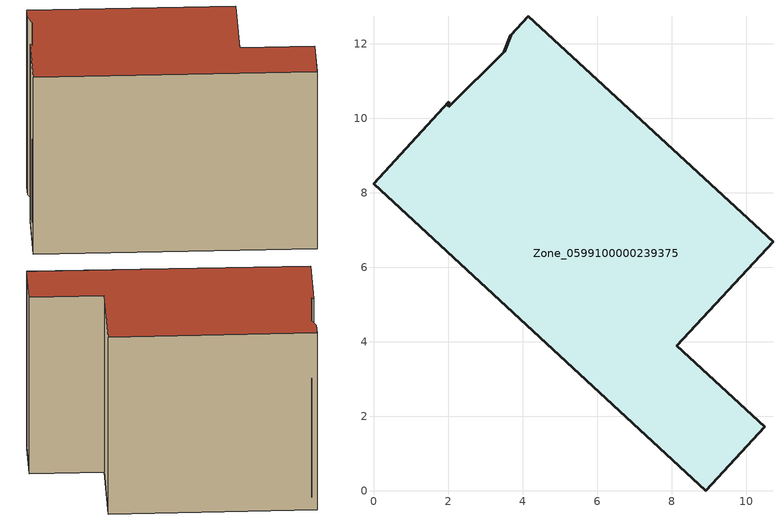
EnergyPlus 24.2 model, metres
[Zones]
Zone_0599100000239375
 floor ground (C_G): 0,8.24 2.03,10.44 2.02,10.3 3.51,11.79 3.68,12.23 4.15,12.74 10.72,6.69 8.14,3.9 10.5,1.72 8.91,0 z0
 wall outside (C_F): 8.91,0 10.5,1.72 8.14,3.9 10.72,6.69 4.15,12.74 3.68,12.23 3.51,11.79 2.02,10.3 2.03,10.44 0,8.24 8.91,0 z0:8.54
 roof outside (C_R): 2.03,10.44 0,8.24 8.91,0 10.5,1.72 8.14,3.9 10.72,6.69 4.15,12.74 3.68,12.23 3.51,11.79 2.02,10.3 z8.54
[BUILDING]
Pand.0599100000239375: North Axis=0; Terrain=City; Loads Convergence Tolerance Value=0.04; Temperature Convergence Tolerance Value=0.4; Solar Distribution=FullExterior; Maximum Number of Warmup Days=25; Minimum Number of Warmup Days=1
[Site:Location]
Rotterdam.The.Hague.AP_ZH_NLD Design_Conditions: Latitude=51.96; Longitude=4.45; Time Zone=1; Elevation=-4.5
[SITE:GROUNDTEMPERATURE:BUILDINGSURFACE]
18, 18, 18, 18, 18, 18, 18, 18, 18, 18, 18, 18
[MATERIAL] Thermal Absorptance=0.9; Solar Absorptance=0.7; Visible Absorptance=0.7
Name | Roughness | Thickness | Conductivity | Density | Specific Heat
G.TC.1975-1991 | MediumSmooth | 0.15 | 0.288461 | 540 | 1210
F.TC.1975-1991 | Rough | 0.3 | 0.230769 | 1920 | 840
R.TC.1975-1991 | MediumRough | 0.2 | 0.153846 | 1500 | 1000
[CONSTRUCTION]
C_G: G.TC.1975-1991
C_F: F.TC.1975-1991
C_R: R.TC.1975-1991
[ZONE]
Zone_0599100000239375: Type=1; Multiplier=1; Ceiling Height=Autocalculate; Volume=Autocalculate; Floor Area=autocalculate; Part of Total Floor Area=Yes
[ZONEINFILTRATION:DESIGNFLOWRATE]
Infil_Zone_0599100000239375: Zone or ZoneList or Space or SpaceList=Zone_0599100000239375; Schedule=AlwaysOn; Design Flow Rate Calculation Method=Flow/Area; Flow Rate per Floor Area=0.003; Constant Term Coefficient=1; Temperature Term Coefficient=0; Velocity Term Coefficient=0; Velocity Squared Term Coefficient=0
[HVACTEMPLATE:ZONE:IDEALLOADSAIRSYSTEM]
Zone_0599100000239375: Maximum Heating Supply Air Temperature=50; Minimum Cooling Supply Air Temperature=13; Maximum Heating Supply Air Humidity Ratio=0.0156; Minimum Cooling Supply Air Humidity Ratio=0.0077; Heating Limit=NoLimit; Cooling Limit=NoLimit; Dehumidification Control Type=ConstantSensibleHeatRatio; Cooling Sensible Heat Ratio=0.7; Dehumidification Setpoint=60; Humidification Control Type=None; Humidification Setpoint=30; Outdoor Air Method=None; Outdoor Air Flow Rate per Person=0.00944; Outdoor Air Flow Rate per Zone Floor Area=0; Outdoor Air Flow Rate per Zone=0; Demand Controlled Ventilation Type=None; Outdoor Air Economizer Type=NoEconomizer; Heat Recovery Type=None; Sensible Heat Recovery Effectiveness=0.7; Latent Heat Recovery Effectiveness=0.65
[ZONECONTROL:THERMOSTAT]
ThermostatControl_Zone_0599100000239375: Zone or ZoneList=Zone_0599100000239375; Control Type Schedule=DualSetpointControlType; Control 1=Thermostat_Zone_0599100000239375; Temperature Difference Between Cutout And Setpoint=0
[THERMOSTATSETPOINT:DUALSETPOINT]
Thermostat_Zone_0599100000239375: Heating Setpoint Temperature Schedule=HeatingSetpoint_Zone_0599100000239375; Cooling Setpoint Temperature Schedule=CoolingSetpoint_Zone_0599100000239375
[SCHEDULE:COMPACT]
HeatingSetpoint_Zone_0599100000239375: Through: 12/31, For: AllDays, Until: 24:00, 21
CoolingSetpoint_Zone_0599100000239375: Through: 12/31, For: AllDays, Until: 24:00, 24
DualSetpointControlType: Through: 12/31, For: AllDays, Until: 24:00, 4
AlwaysOn: Through: 12/31, For: AllDays, Until: 24:00, 1
